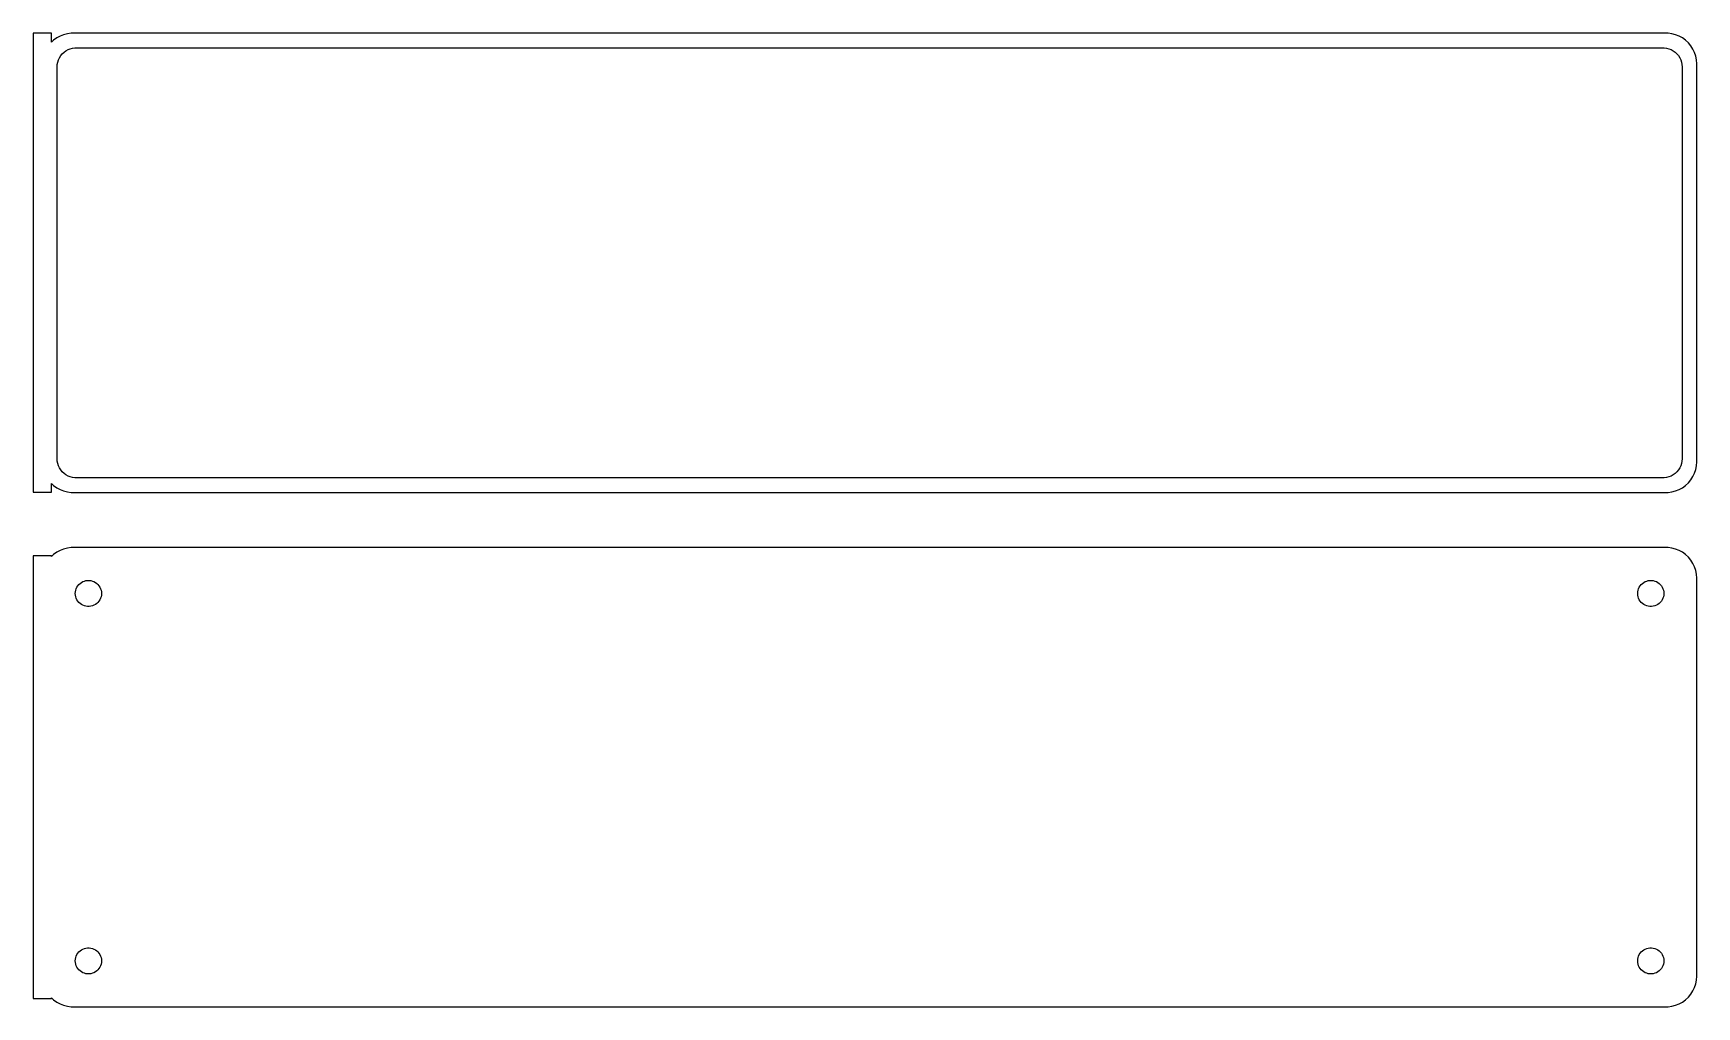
# Model space of a CAD drawing. Header units: metres. Extents: x -136 to 135, y 131 to 289.
import ezdxf

# ---------------------------------------------------------------- set-up
doc = ezdxf.new("R2010")
doc.units = ezdxf.units.M

msp = doc.modelspace()

# ---------------------------------------------------------------- linework, layer by layer
for p, q in [((-133.5, 289.479), (-136.5, 289.479)), ((-136.5, 289.479), (-136.5, 214.521)), ((-133.5, 288.059), (-133.5, 289.479)), ((-133.187, 288.353), (-133.5, 288.059)), ((-132.679, 288.722), (-133.187, 288.353)), ((-132.129, 289.024), (-132.679, 288.722)), ((-131.545, 289.255), (-132.129, 289.024)), ((-130.937, 289.411), (-131.545, 289.255)), ((-130.314, 289.49), (-130.937, 289.411)), ((130.314, 289.49), (-130.314, 289.49)), ((130.937, 289.411), (130.314, 289.49)), ((131.545, 289.255), (130.937, 289.411)), ((132.129, 289.024), (131.545, 289.255)), ((132.679, 288.722), (132.129, 289.024)), ((133.187, 288.353), (132.679, 288.722)), ((133.645, 287.923), (133.187, 288.353)), ((134.045, 287.439), (133.645, 287.923)), ((-132.515, 284.774), (-132.394, 285.146)), ((-132.394, 285.146), (-132.228, 285.5)), ((-132.228, 285.5), (-132.018, 285.83)), ((-132.018, 285.83), (-131.769, 286.131)), ((-131.769, 286.131), (-131.484, 286.399)), ((-131.484, 286.399), (-131.168, 286.628)), ((-131.168, 286.628), (-130.825, 286.817)), ((-130.825, 286.817), (-130.462, 286.961)), ((-130.462, 286.961), (-130.083, 287.058)), ((-130.083, 287.058), (-129.695, 287.107)), ((-129.695, 287.107), (129.695, 287.107)), ((129.695, 287.107), (130.083, 287.058)), ((130.083, 287.058), (130.462, 286.961)), ((130.462, 286.961), (130.825, 286.817)), ((130.825, 286.817), (131.168, 286.628)), ((131.168, 286.628), (131.484, 286.399)), ((131.484, 286.399), (131.769, 286.131)), ((131.769, 286.131), (132.018, 285.83)), ((132.018, 285.83), (132.228, 285.5)), ((132.228, 285.5), (132.394, 285.146)), ((132.394, 285.146), (132.515, 284.774)), ((134.382, 286.909), (134.045, 287.439)), ((134.649, 286.341), (134.382, 286.909)), ((134.843, 285.743), (134.649, 286.341)), ((134.961, 285.127), (134.843, 285.743)), ((135, 284.5), (134.961, 285.127)), ((-132.613, 284), (-132.588, 284.39)), ((-132.613, 220), (-132.613, 284)), ((-132.588, 284.39), (-132.515, 284.774)), ((132.515, 284.774), (132.588, 284.39)), ((132.588, 284.39), (132.613, 284)), ((132.613, 284), (132.613, 220)), ((135, 219.5), (135, 284.5)), ((-132.588, 219.61), (-132.613, 220)), ((132.613, 220), (132.588, 219.61)), ((-132.515, 219.226), (-132.588, 219.61)), ((-132.394, 218.854), (-132.515, 219.226)), ((-132.228, 218.5), (-132.394, 218.854)), ((-132.018, 218.17), (-132.228, 218.5)), ((-131.769, 217.869), (-132.018, 218.17)), ((-131.484, 217.601), (-131.769, 217.869)), ((-131.168, 217.372), (-131.484, 217.601)), ((-130.825, 217.183), (-131.168, 217.372)), ((131.168, 217.372), (130.825, 217.183)), ((131.484, 217.601), (131.168, 217.372)), ((131.769, 217.869), (131.484, 217.601)), ((132.018, 218.17), (131.769, 217.869)), ((132.228, 218.5), (132.018, 218.17)), ((132.394, 218.854), (132.228, 218.5)), ((132.515, 219.226), (132.394, 218.854)), ((132.588, 219.61), (132.515, 219.226)), ((134.382, 217.091), (134.649, 217.659)), ((134.649, 217.659), (134.843, 218.257)), ((134.843, 218.257), (134.961, 218.873)), ((134.961, 218.873), (135, 219.5)), ((-136.5, 214.521), (-133.5, 214.521)), ((-133.5, 214.521), (-133.5, 215.941)), ((-133.5, 215.941), (-133.187, 215.647)), ((-133.187, 215.647), (-132.679, 215.278)), ((-132.679, 215.278), (-132.129, 214.976)), ((-132.129, 214.976), (-131.545, 214.745)), ((-131.545, 214.745), (-130.937, 214.589)), ((-130.937, 214.589), (-130.314, 214.51)), ((-130.462, 217.039), (-130.825, 217.183)), ((-130.083, 216.942), (-130.462, 217.039)), ((-130.314, 214.51), (130.314, 214.51)), ((-129.695, 216.893), (-130.083, 216.942)), ((129.695, 216.893), (-129.695, 216.893)), ((130.083, 216.942), (129.695, 216.893)), ((130.462, 217.039), (130.083, 216.942)), ((130.314, 214.51), (130.937, 214.589)), ((130.825, 217.183), (130.462, 217.039)), ((130.937, 214.589), (131.545, 214.745)), ((131.545, 214.745), (132.129, 214.976)), ((132.129, 214.976), (132.679, 215.278)), ((132.679, 215.278), (133.187, 215.647)), ((133.187, 215.647), (133.645, 216.077)), ((133.645, 216.077), (134.045, 216.561)), ((134.045, 216.561), (134.382, 217.091)), ((-133.5, 204.153), (-136.5, 204.153)), ((-136.5, 204.153), (-136.5, 131.847)), ((-133.187, 204.353), (-133.5, 204.059)), ((-133.5, 204.059), (-133.5, 204.153)), ((-132.679, 204.722), (-133.187, 204.353)), ((-132.129, 205.024), (-132.679, 204.722)), ((-131.545, 205.255), (-132.129, 205.024)), ((-130.937, 205.411), (-131.545, 205.255)), ((-130.314, 205.49), (-130.937, 205.411)), ((130.314, 205.49), (-130.314, 205.49)), ((130.937, 205.411), (130.314, 205.49)), ((131.545, 205.255), (130.937, 205.411)), ((132.129, 205.024), (131.545, 205.255)), ((132.679, 204.722), (132.129, 205.024)), ((133.187, 204.353), (132.679, 204.722)), ((133.645, 203.923), (133.187, 204.353)), ((134.045, 203.439), (133.645, 203.923)), ((134.382, 202.909), (134.045, 203.439)), ((134.649, 202.341), (134.382, 202.909)), ((134.843, 201.743), (134.649, 202.341)), ((134.961, 201.127), (134.843, 201.743)), ((135, 200.5), (134.961, 201.127)), ((-129.635, 198), (-129.618, 198.268)), ((-129.618, 198.268), (-129.568, 198.531)), ((-129.568, 198.531), (-129.485, 198.786)), ((-129.485, 198.786), (-129.371, 199.029)), ((-129.371, 199.029), (-129.227, 199.255)), ((-129.227, 199.255), (-129.057, 199.462)), ((-129.057, 199.462), (-128.861, 199.645)), ((-128.861, 199.645), (-128.644, 199.803)), ((-128.644, 199.803), (-128.409, 199.932)), ((-128.409, 199.932), (-128.16, 200.031)), ((-128.16, 200.031), (-127.9, 200.097)), ((-127.9, 200.097), (-127.634, 200.131)), ((-127.634, 200.131), (-127.366, 200.131)), ((-127.366, 200.131), (-127.1, 200.097)), ((-127.1, 200.097), (-126.84, 200.031)), ((-126.84, 200.031), (-126.591, 199.932)), ((-126.591, 199.932), (-126.356, 199.803)), ((-126.356, 199.803), (-126.139, 199.645)), ((-126.139, 199.645), (-125.943, 199.462)), ((-125.943, 199.462), (-125.773, 199.255)), ((-125.773, 199.255), (-125.629, 199.029)), ((-125.629, 199.029), (-125.515, 198.786)), ((-125.515, 198.786), (-125.432, 198.531)), ((-125.432, 198.531), (-125.382, 198.268)), ((-125.382, 198.268), (-125.365, 198)), ((125.365, 198), (125.382, 198.268)), ((125.382, 198.268), (125.432, 198.531)), ((125.432, 198.531), (125.515, 198.786)), ((125.515, 198.786), (125.629, 199.029)), ((125.629, 199.029), (125.773, 199.255)), ((125.773, 199.255), (125.943, 199.462)), ((125.943, 199.462), (126.139, 199.645)), ((126.139, 199.645), (126.356, 199.803)), ((126.356, 199.803), (126.591, 199.932)), ((126.591, 199.932), (126.84, 200.031)), ((126.84, 200.031), (127.1, 200.097)), ((127.1, 200.097), (127.366, 200.131)), ((127.366, 200.131), (127.634, 200.131)), ((127.634, 200.131), (127.9, 200.097)), ((127.9, 200.097), (128.16, 200.031)), ((128.16, 200.031), (128.409, 199.932)), ((128.409, 199.932), (128.644, 199.803)), ((128.644, 199.803), (128.861, 199.645)), ((128.861, 199.645), (129.057, 199.462)), ((129.057, 199.462), (129.227, 199.255)), ((129.227, 199.255), (129.371, 199.029)), ((129.371, 199.029), (129.485, 198.786)), ((129.485, 198.786), (129.568, 198.531)), ((129.568, 198.531), (129.618, 198.268)), ((129.618, 198.268), (129.635, 198)), ((135, 135.5), (135, 200.5)), ((-129.618, 197.732), (-129.635, 198)), ((-129.568, 197.469), (-129.618, 197.732)), ((-129.485, 197.214), (-129.568, 197.469)), ((-129.371, 196.971), (-129.485, 197.214)), ((-129.227, 196.745), (-129.371, 196.971)), ((-129.057, 196.538), (-129.227, 196.745)), ((-128.861, 196.355), (-129.057, 196.538)), ((-128.644, 196.197), (-128.861, 196.355)), ((-128.409, 196.068), (-128.644, 196.197)), ((-128.16, 195.969), (-128.409, 196.068)), ((-127.9, 195.903), (-128.16, 195.969)), ((-127.634, 195.869), (-127.9, 195.903)), ((-127.366, 195.869), (-127.634, 195.869)), ((-127.1, 195.903), (-127.366, 195.869)), ((-126.84, 195.969), (-127.1, 195.903)), ((-126.591, 196.068), (-126.84, 195.969)), ((-126.356, 196.197), (-126.591, 196.068)), ((-126.139, 196.355), (-126.356, 196.197)), ((-125.943, 196.538), (-126.139, 196.355)), ((-125.773, 196.745), (-125.943, 196.538)), ((-125.629, 196.971), (-125.773, 196.745)), ((-125.515, 197.214), (-125.629, 196.971)), ((-125.432, 197.469), (-125.515, 197.214)), ((-125.382, 197.732), (-125.432, 197.469)), ((-125.365, 198), (-125.382, 197.732)), ((125.382, 197.732), (125.365, 198)), ((125.432, 197.469), (125.382, 197.732)), ((125.515, 197.214), (125.432, 197.469)), ((125.629, 196.971), (125.515, 197.214)), ((125.773, 196.745), (125.629, 196.971)), ((125.943, 196.538), (125.773, 196.745)), ((126.139, 196.355), (125.943, 196.538)), ((126.356, 196.197), (126.139, 196.355)), ((126.591, 196.068), (126.356, 196.197)), ((126.84, 195.969), (126.591, 196.068)), ((127.1, 195.903), (126.84, 195.969)), ((127.366, 195.869), (127.1, 195.903)), ((127.634, 195.869), (127.366, 195.869)), ((127.9, 195.903), (127.634, 195.869)), ((128.16, 195.969), (127.9, 195.903)), ((128.409, 196.068), (128.16, 195.969)), ((128.644, 196.197), (128.409, 196.068)), ((128.861, 196.355), (128.644, 196.197)), ((129.057, 196.538), (128.861, 196.355)), ((129.227, 196.745), (129.057, 196.538)), ((129.371, 196.971), (129.227, 196.745)), ((129.485, 197.214), (129.371, 196.971)), ((129.568, 197.469), (129.485, 197.214)), ((129.618, 197.732), (129.568, 197.469)), ((129.635, 198), (129.618, 197.732)), ((-129.618, 138.268), (-129.568, 138.531)), ((-129.568, 138.531), (-129.485, 138.786)), ((-129.485, 138.786), (-129.371, 139.029)), ((-129.371, 139.029), (-129.227, 139.255)), ((-129.227, 139.255), (-129.057, 139.462)), ((-129.057, 139.462), (-128.861, 139.645)), ((-128.861, 139.645), (-128.644, 139.803)), ((-128.644, 139.803), (-128.409, 139.932)), ((-128.409, 139.932), (-128.16, 140.031)), ((-128.16, 140.031), (-127.9, 140.097)), ((-127.9, 140.097), (-127.634, 140.131)), ((-127.634, 140.131), (-127.366, 140.131)), ((-127.366, 140.131), (-127.1, 140.097)), ((-127.1, 140.097), (-126.84, 140.031)), ((-126.84, 140.031), (-126.591, 139.932)), ((-126.591, 139.932), (-126.356, 139.803)), ((-126.356, 139.803), (-126.139, 139.645)), ((-126.139, 139.645), (-125.943, 139.462)), ((-125.943, 139.462), (-125.773, 139.255)), ((-125.773, 139.255), (-125.629, 139.029)), ((-125.629, 139.029), (-125.515, 138.786)), ((-125.515, 138.786), (-125.432, 138.531)), ((-125.432, 138.531), (-125.382, 138.268)), ((125.382, 138.268), (125.432, 138.531)), ((125.432, 138.531), (125.515, 138.786)), ((125.515, 138.786), (125.629, 139.029)), ((125.629, 139.029), (125.773, 139.255)), ((125.773, 139.255), (125.943, 139.462)), ((125.943, 139.462), (126.139, 139.645)), ((126.139, 139.645), (126.356, 139.803)), ((126.356, 139.803), (126.591, 139.932)), ((126.591, 139.932), (126.84, 140.031)), ((126.84, 140.031), (127.1, 140.097)), ((127.1, 140.097), (127.366, 140.131)), ((127.366, 140.131), (127.634, 140.131)), ((127.634, 140.131), (127.9, 140.097)), ((127.9, 140.097), (128.16, 140.031)), ((128.16, 140.031), (128.409, 139.932)), ((128.409, 139.932), (128.644, 139.803)), ((128.644, 139.803), (128.861, 139.645)), ((128.861, 139.645), (129.057, 139.462)), ((129.057, 139.462), (129.227, 139.255)), ((129.227, 139.255), (129.371, 139.029)), ((129.371, 139.029), (129.485, 138.786)), ((129.485, 138.786), (129.568, 138.531)), ((129.568, 138.531), (129.618, 138.268)), ((-129.635, 138), (-129.618, 138.268)), ((-129.618, 137.732), (-129.635, 138)), ((-129.568, 137.469), (-129.618, 137.732)), ((-129.485, 137.214), (-129.568, 137.469)), ((-129.371, 136.971), (-129.485, 137.214)), ((-129.227, 136.745), (-129.371, 136.971)), ((-129.057, 136.538), (-129.227, 136.745)), ((-128.861, 136.355), (-129.057, 136.538)), ((-128.644, 136.197), (-128.861, 136.355)), ((-128.409, 136.068), (-128.644, 136.197)), ((-128.16, 135.969), (-128.409, 136.068)), ((-127.9, 135.903), (-128.16, 135.969)), ((-127.634, 135.869), (-127.9, 135.903)), ((-127.366, 135.869), (-127.634, 135.869)), ((-127.1, 135.903), (-127.366, 135.869)), ((-126.84, 135.969), (-127.1, 135.903)), ((-126.591, 136.068), (-126.84, 135.969)), ((-126.356, 136.197), (-126.591, 136.068)), ((-126.139, 136.355), (-126.356, 136.197)), ((-125.943, 136.538), (-126.139, 136.355)), ((-125.773, 136.745), (-125.943, 136.538)), ((-125.629, 136.971), (-125.773, 136.745)), ((-125.515, 137.214), (-125.629, 136.971)), ((-125.432, 137.469), (-125.515, 137.214)), ((-125.382, 137.732), (-125.432, 137.469)), ((-125.382, 138.268), (-125.365, 138)), ((-125.365, 138), (-125.382, 137.732)), ((125.365, 138), (125.382, 138.268)), ((125.382, 137.732), (125.365, 138)), ((125.432, 137.469), (125.382, 137.732)), ((125.515, 137.214), (125.432, 137.469)), ((125.629, 136.971), (125.515, 137.214)), ((125.773, 136.745), (125.629, 136.971)), ((125.943, 136.538), (125.773, 136.745)), ((126.139, 136.355), (125.943, 136.538)), ((126.356, 136.197), (126.139, 136.355)), ((126.591, 136.068), (126.356, 136.197)), ((126.84, 135.969), (126.591, 136.068)), ((127.1, 135.903), (126.84, 135.969)), ((127.366, 135.869), (127.1, 135.903)), ((127.634, 135.869), (127.366, 135.869)), ((127.9, 135.903), (127.634, 135.869)), ((128.16, 135.969), (127.9, 135.903)), ((128.409, 136.068), (128.16, 135.969)), ((128.644, 136.197), (128.409, 136.068)), ((128.861, 136.355), (128.644, 136.197)), ((129.057, 136.538), (128.861, 136.355)), ((129.227, 136.745), (129.057, 136.538)), ((129.371, 136.971), (129.227, 136.745)), ((129.485, 137.214), (129.371, 136.971)), ((129.568, 137.469), (129.485, 137.214)), ((129.618, 137.732), (129.568, 137.469)), ((129.618, 138.268), (129.635, 138)), ((129.635, 138), (129.618, 137.732)), ((134.045, 132.561), (134.382, 133.091)), ((134.382, 133.091), (134.649, 133.659)), ((134.649, 133.659), (134.843, 134.257)), ((134.843, 134.257), (134.961, 134.873)), ((134.961, 134.873), (135, 135.5)), ((-136.5, 131.847), (-133.5, 131.847)), ((-133.5, 131.847), (-133.5, 131.941)), ((-133.5, 131.941), (-133.187, 131.647)), ((-133.187, 131.647), (-132.679, 131.278)), ((-132.679, 131.278), (-132.129, 130.976)), ((-132.129, 130.976), (-131.545, 130.745)), ((-131.545, 130.745), (-130.937, 130.589)), ((-130.937, 130.589), (-130.314, 130.51)), ((-130.314, 130.51), (130.314, 130.51)), ((130.314, 130.51), (130.937, 130.589)), ((130.937, 130.589), (131.545, 130.745)), ((131.545, 130.745), (132.129, 130.976)), ((132.129, 130.976), (132.679, 131.278)), ((132.679, 131.278), (133.187, 131.647)), ((133.187, 131.647), (133.645, 132.077)), ((133.645, 132.077), (134.045, 132.561))]:
    msp.add_line(p, q)

doc.saveas('drawing.dxf')
